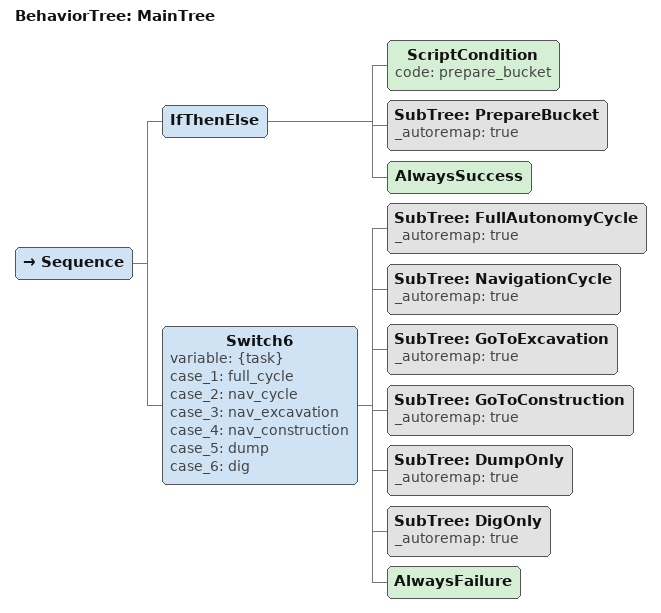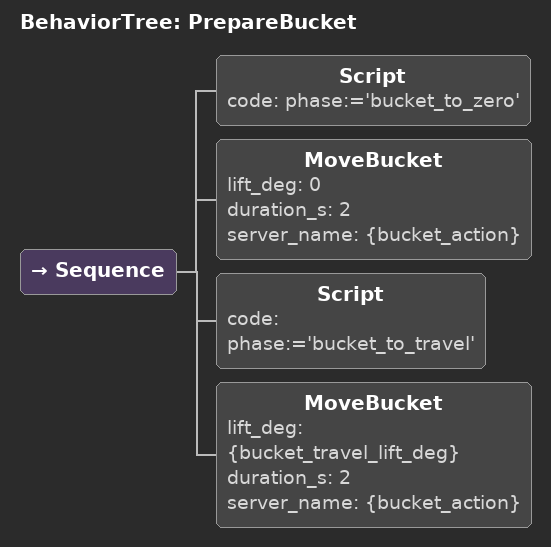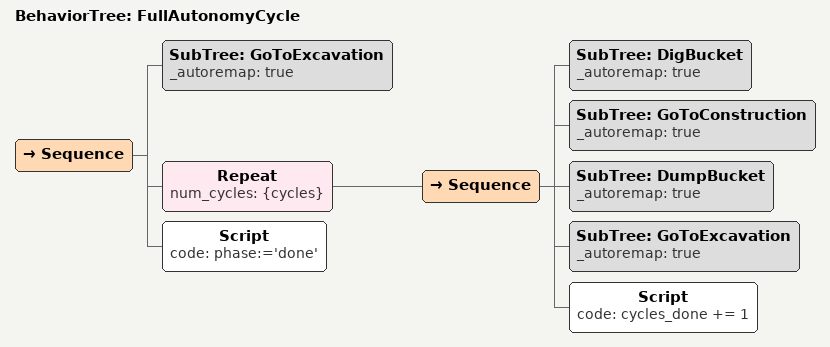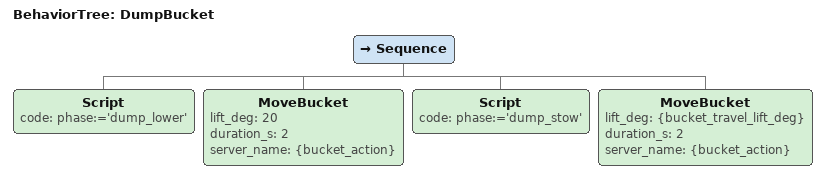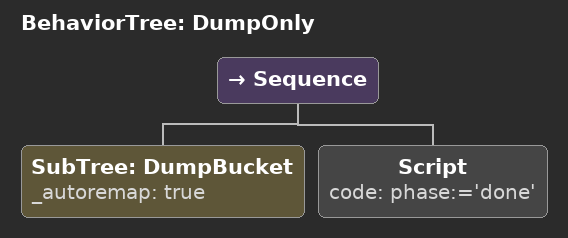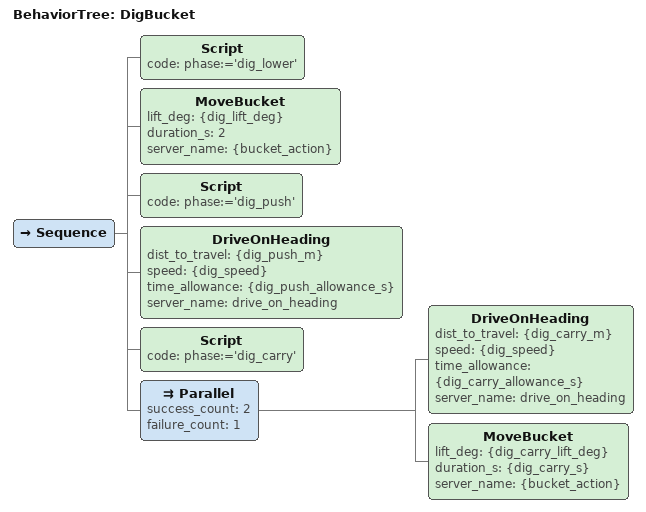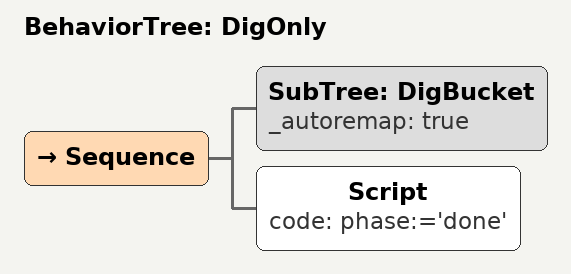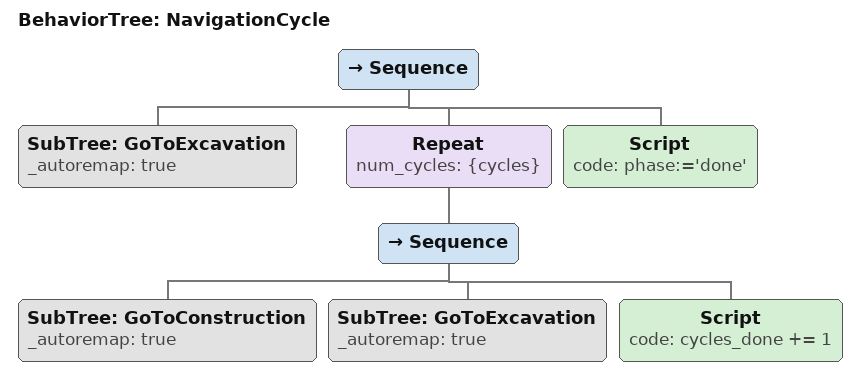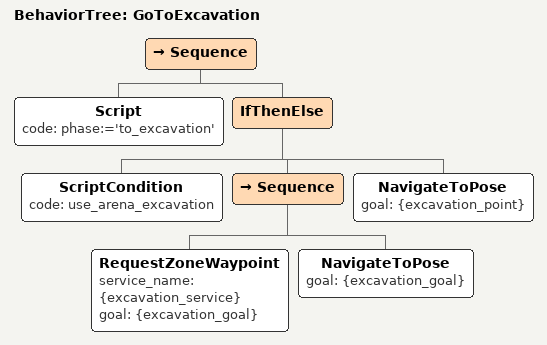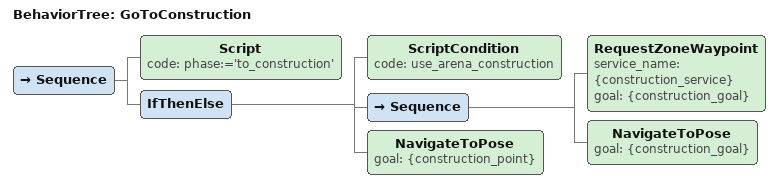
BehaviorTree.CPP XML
<root BTCPP_format="4" main_tree_to_execute="MainTree">

  <BehaviorTree ID="MainTree">
    <Sequence>
      <IfThenElse>
        <ScriptCondition code="prepare_bucket"/>
        <SubTree ID="PrepareBucket" _autoremap="true"/>
        <AlwaysSuccess/>
      </IfThenElse>
      <Switch6 variable="{task}"
               case_1="full_cycle" case_2="nav_cycle"
               case_3="nav_excavation" case_4="nav_construction"
               case_5="dump" case_6="dig">
        <SubTree ID="FullAutonomyCycle" _autoremap="true"/>
        <SubTree ID="NavigationCycle" _autoremap="true"/>
        <SubTree ID="GoToExcavation" _autoremap="true"/>
        <SubTree ID="GoToConstruction" _autoremap="true"/>
        <SubTree ID="DumpOnly" _autoremap="true"/>
        <SubTree ID="DigOnly" _autoremap="true"/>
        <!-- Unknown task: fail rather than guess. -->
        <AlwaysFailure/>
      </Switch6>
    </Sequence>
  </BehaviorTree>

  <BehaviorTree ID="PrepareBucket">
    <Sequence>
      <Script code="phase:='bucket_to_zero'"/>
      <MoveBucket lift_deg="0"
                  duration_s="2" server_name="{bucket_action}"/>
      <Script code="phase:='bucket_to_travel'"/>
      <MoveBucket lift_deg="{bucket_travel_lift_deg}"
                  duration_s="2" server_name="{bucket_action}"/>
    </Sequence>
  </BehaviorTree>

  <BehaviorTree ID="FullAutonomyCycle">
    <Sequence>
      <SubTree ID="GoToExcavation" _autoremap="true"/>
      <Repeat num_cycles="{cycles}">
        <Sequence>
          <SubTree ID="DigBucket" _autoremap="true"/>
          <SubTree ID="GoToConstruction" _autoremap="true"/>
          <SubTree ID="DumpBucket" _autoremap="true"/>
          <SubTree ID="GoToExcavation" _autoremap="true"/>
          <Script code="cycles_done += 1"/>
        </Sequence>
      </Repeat>
      <Script code="phase:='done'"/>
    </Sequence>
  </BehaviorTree>

  <BehaviorTree ID="DumpBucket">
    <Sequence>
      <Script code="phase:='dump_lower'"/>
      <MoveBucket lift_deg="20"
                  duration_s="2" server_name="{bucket_action}"/>
      <Script code="phase:='dump_stow'"/>
      <MoveBucket lift_deg="{bucket_travel_lift_deg}"
                  duration_s="2" server_name="{bucket_action}"/>
    </Sequence>
  </BehaviorTree>

  <!--
    Dump only (StartMission MODE_DUMP_ONLY): DumpBucket once, wherever the rover is
    standing. No driving.
  -->
  <BehaviorTree ID="DumpOnly">
    <Sequence>
      <SubTree ID="DumpBucket" _autoremap="true"/>
      <Script code="phase:='done'"/>
    </Sequence>
  </BehaviorTree>

  <BehaviorTree ID="DigBucket">
    <Sequence>
      <Script code="phase:='dig_lower'"/>
      <MoveBucket lift_deg="{dig_lift_deg}"
                  duration_s="2" server_name="{bucket_action}"/>
      <Script code="phase:='dig_push'"/>
      <DriveOnHeading dist_to_travel="{dig_push_m}" speed="{dig_speed}"
                      time_allowance="{dig_push_allowance_s}" server_name="drive_on_heading"/>
      <Script code="phase:='dig_carry'"/>
      <Parallel success_count="2" failure_count="1">
        <DriveOnHeading dist_to_travel="{dig_carry_m}" speed="{dig_speed}"
                        time_allowance="{dig_carry_allowance_s}" server_name="drive_on_heading"/>
        <MoveBucket lift_deg="{dig_carry_lift_deg}"
                    duration_s="{dig_carry_s}" server_name="{bucket_action}"/>
      </Parallel>
    </Sequence>
  </BehaviorTree>

  <!--
    Dig only (StartMission MODE_DIG_ONLY): DigBucket once, from where the rover stands.
  -->
  <BehaviorTree ID="DigOnly">
    <Sequence>
      <SubTree ID="DigBucket" _autoremap="true"/>
      <Script code="phase:='done'"/>
    </Sequence>
  </BehaviorTree>

  <BehaviorTree ID="NavigationCycle">
    <Sequence>
      <SubTree ID="GoToExcavation" _autoremap="true"/>
      <Repeat num_cycles="{cycles}">
        <Sequence>
          <SubTree ID="GoToConstruction" _autoremap="true"/>
          <SubTree ID="GoToExcavation" _autoremap="true"/>
          <Script code="cycles_done += 1"/>
        </Sequence>
      </Repeat>
      <Script code="phase:='done'"/>
    </Sequence>
  </BehaviorTree>

  <BehaviorTree ID="GoToExcavation">
    <Sequence>
      <Script code="phase:='to_excavation'"/>
      <IfThenElse>
        <ScriptCondition code="use_arena_excavation"/>
        <Sequence>
          <RequestZoneWaypoint service_name="{excavation_service}" goal="{excavation_goal}"/>
          <NavigateToPose goal="{excavation_goal}"/>
        </Sequence>
        <NavigateToPose goal="{excavation_point}"/>
      </IfThenElse>
    </Sequence>
  </BehaviorTree>

  <BehaviorTree ID="GoToConstruction">
    <Sequence>
      <Script code="phase:='to_construction'"/>
      <IfThenElse>
        <ScriptCondition code="use_arena_construction"/>
        <Sequence>
          <RequestZoneWaypoint service_name="{construction_service}" goal="{construction_goal}"/>
          <NavigateToPose goal="{construction_goal}"/>
        </Sequence>
        <NavigateToPose goal="{construction_point}"/>
      </IfThenElse>
    </Sequence>
  </BehaviorTree>

</root>
